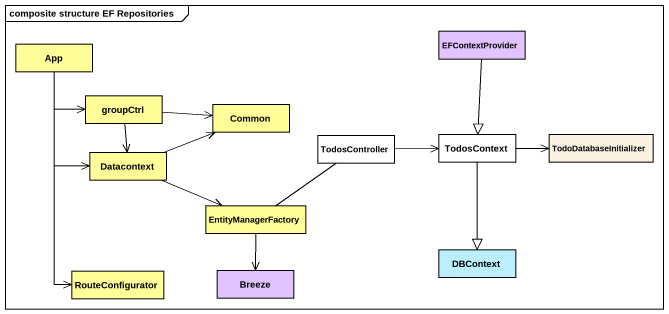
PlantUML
@startuml
mainframe composite structure EF Repositories
hide circle
hide empty members
class App #FFFE99
class EFContextProvider #E1C3FF
class groupCtrl #FFFE99
class Common #FFFE99
class Datacontext #FFFE99
class TodosController #FFFFFF
class TodosContext #FFFFFF
class TodoDatabaseInitializer
class EntityManagerFactory #FFFE99
class RouteConfigurator #FFFE99
class Breeze #E1C3FF
class DBContext #BBEEFF
App --> groupCtrl
App --> Datacontext
App --> RouteConfigurator
EFContextProvider --|> TodosContext
groupCtrl -right-> Common
groupCtrl --> Datacontext
Datacontext -right-> Common
Datacontext -right-> EntityManagerFactory
TodosController -right-> TodosContext
TodosContext -right-> TodoDatabaseInitializer
TodosContext --|> DBContext
EntityManagerFactory -up- TodosController
EntityManagerFactory --> Breeze
@enduml
